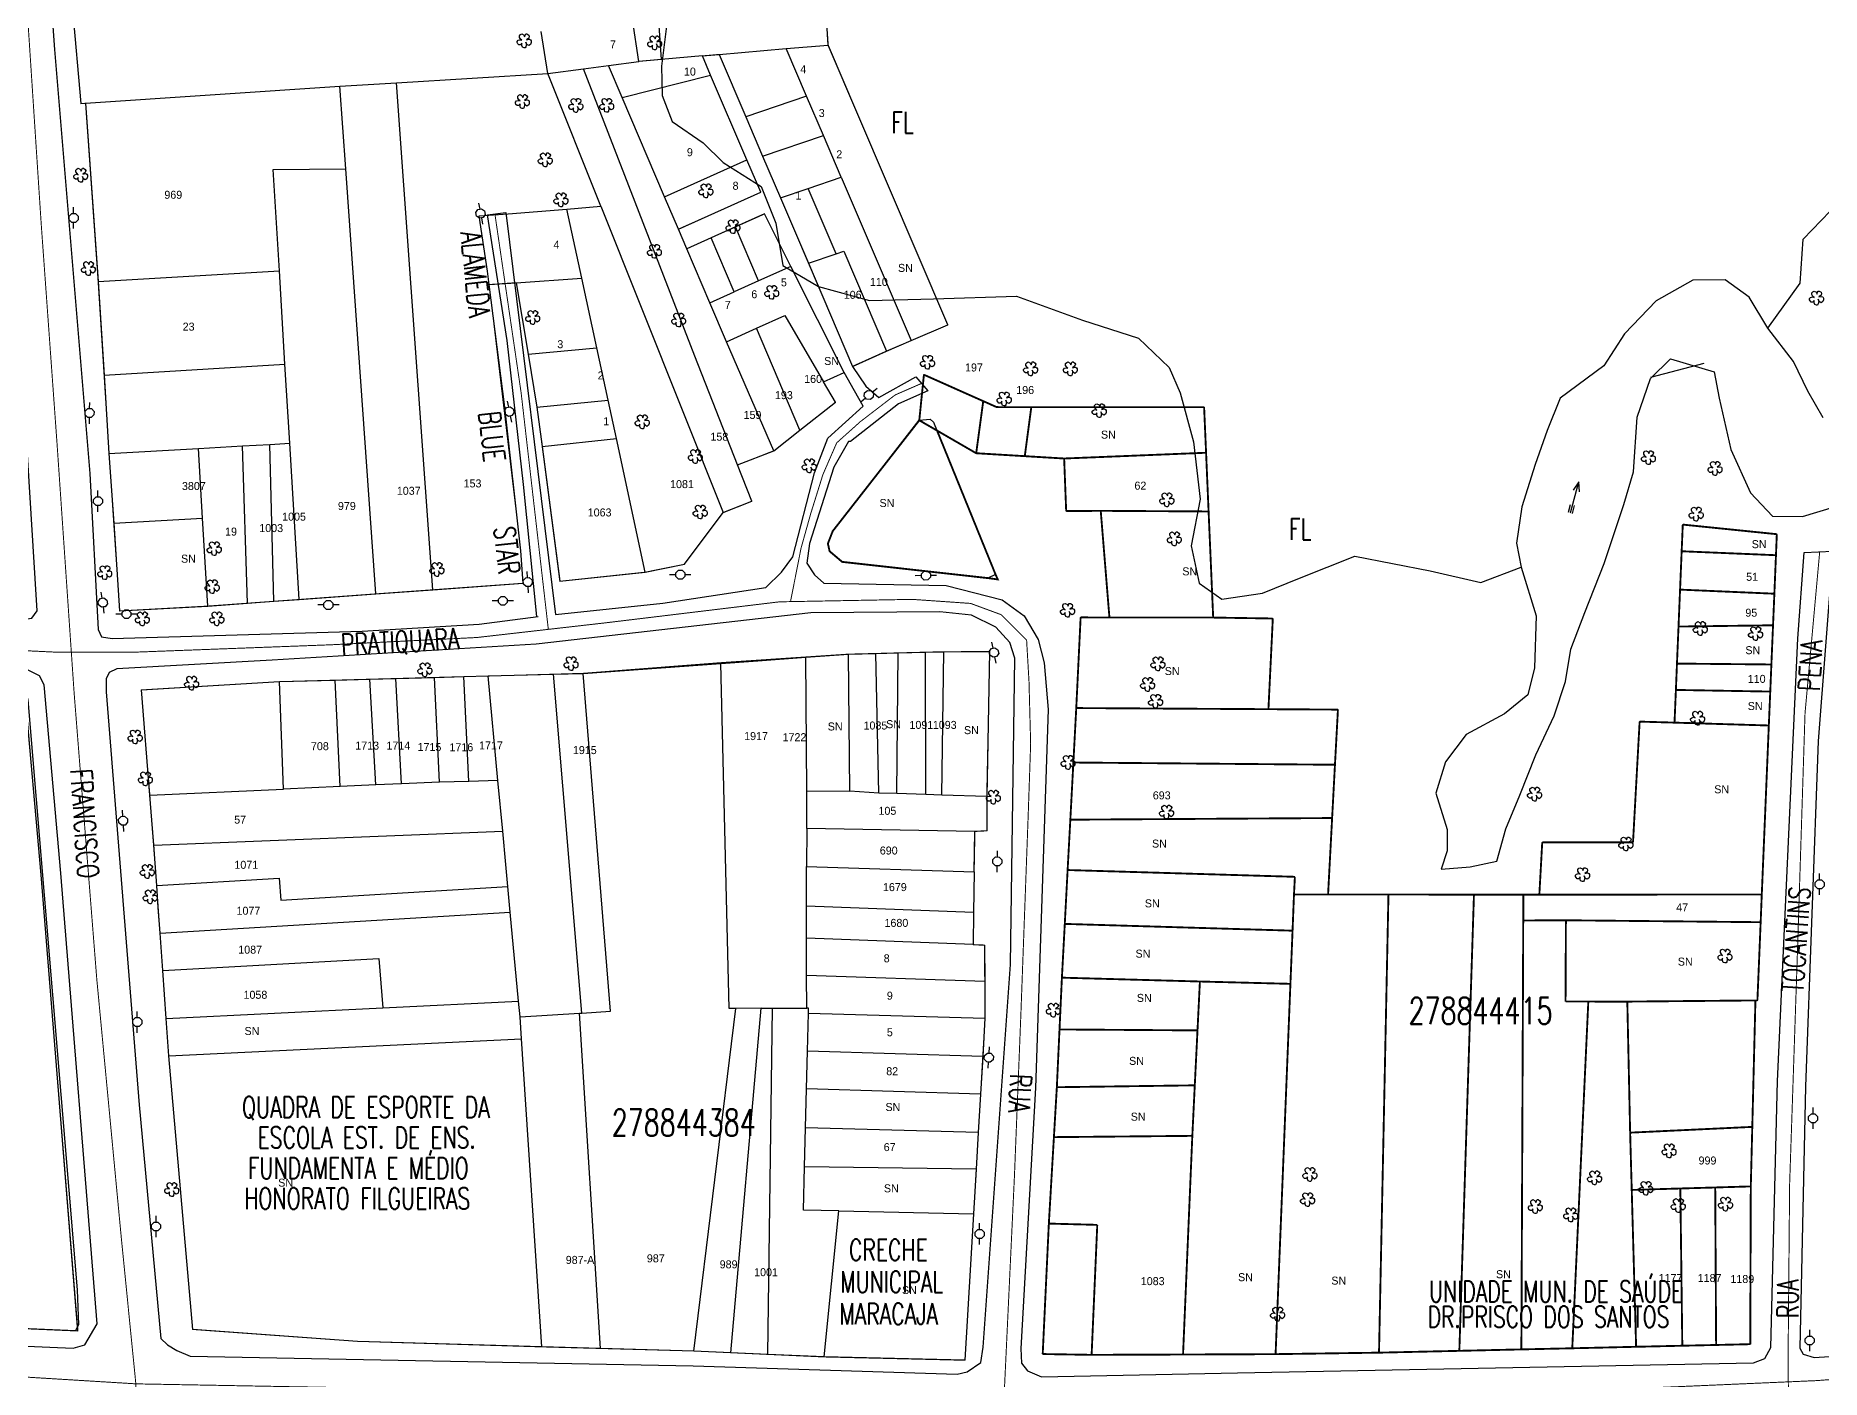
# Model space of a CAD drawing. Header units: millimetres. Extents: x 203684 to 206468, y 4869193 to 4871613.
# Drawn here: x 203864 to 204198.8, y 4871217.7 to 4871469.6 of the extents above; entities that cross this region are included whole.
import ezdxf
from ezdxf.enums import TextEntityAlignment as Align

# ---------------------------------------------------------------- set-up
doc = ezdxf.new("R2010")
doc.units = ezdxf.units.MM
for name, color, linetype in [('CD_MALHA_LOTES', 7, 'Continuous'), ('CD_TXT_QUADRA', 7, 'Continuous'), ('HD-CURSO-PERENE', 170, 'Continuous'), ('LT-POSTES', 7, 'Continuous'), ('RU-CEMITERIOS', 7, 'Continuous'), ('RU-PRACAS-JD', 90, 'Continuous'), ('RU-QUADRA', 210, 'Continuous'), ('RU-TXT-ARQ-CF', 7, 'Continuous'), ('RU-TXT-ESC-PUB', 7, 'Continuous'), ('SV-EIXO-RUA-N-PAV', 6, 'Continuous'), ('SV-EIXO-RUA-PAV', 20, 'Continuous'), ('SV-RUA-NAO-PAV', 7, 'Continuous'), ('SV-RUA-PAVIM', 7, 'Continuous'), ('SV-TXT-RUA-N-PAV', 7, 'Continuous'), ('SV-TXT-RUA-PAV', 7, 'Continuous'), ('Th_NmrPort', 1, 'Continuous'), ('VG-ARVORE-ISOLADA', 90, 'Continuous'), ('VG-ORLA-VEGETACAO', 90, 'Continuous'), ('VG-TXT-VEGETACAO', 90, 'Continuous')]:
    doc.layers.add(name, color=color, linetype=linetype)
doc.styles.add('ARIAL', font='simplex.shx')

# ---------------------------------------------------------------- blocks, each defined once
blk = doc.blocks.new('COD035', base_point=(204151.739768, 4871380.185491))
at = {"layer": 'HD-CURSO-PERENE'}
for p, q in [((204151.739768, 4871380.591222), (204153.239768, 4871380.591222)), ((204151.739768, 4871380.191222), (204157.739768, 4871380.191222)), ((204151.739768, 4871379.791222), (204153.239768, 4871379.791222))]:
    blk.add_line(p, q, dxfattribs=at)
blk.add_lwpolyline([(204155.939768, 4871379.591222), (204157.739768, 4871380.191222), (204155.939768, 4871380.791222)], dxfattribs=at)
blk = doc.blocks.new('COD092', base_point=(204504.092239, 4871060.025635))
at = {"layer": 'LT-POSTES'}
blk.add_line((204504.922233, 4871060.022296), (204506.0889, 4871060.022296), dxfattribs=at)
blk.add_lwpolyline([(204502.0889, 4871060.022296), (204503.255567, 4871060.022296), (204503.255567, 4871060.35563), (204503.755567, 4871060.85563), (204504.422233, 4871060.85563), (204504.922233, 4871060.35563), (204504.922233, 4871059.688963), (204504.422233, 4871059.188963), (204503.755567, 4871059.188963), (204503.255567, 4871059.688963), (204503.255567, 4871060.022296)], dxfattribs=at)
blk = doc.blocks.new('COD208', base_point=(204517.498181, 4871042.194979))
at = {"layer": 'VG-ARVORE-ISOLADA'}
blk.add_lwpolyline([(204517.064848, 4871042.628313), (204516.739848, 4871042.844979), (204516.739848, 4871043.169979), (204516.956515, 4871043.386646), (204517.173181, 4871043.494979), (204517.389848, 4871043.494979), (204517.606515, 4871043.278312), (204517.714848, 4871042.953312), (204517.606515, 4871042.628313), (204517.823181, 4871042.844979), (204518.148181, 4871043.061646), (204518.473181, 4871043.061646), (204518.689848, 4871042.844979), (204518.798181, 4871042.628313), (204518.581515, 4871042.194979), (204518.256515, 4871042.086646), (204518.581515, 4871041.978313), (204518.798181, 4871041.869979), (204518.798181, 4871041.653313), (204518.581515, 4871041.328313), (204518.364848, 4871041.219979), (204518.039848, 4871041.328313), (204517.714848, 4871041.761646), (204517.823181, 4871041.219979), (204517.714848, 4871041.003313), (204517.498181, 4871040.894979), (204517.173181, 4871040.894979), (204516.848182, 4871041.003313), (204516.631515, 4871041.328313), (204516.848182, 4871041.653313), (204517.281515, 4871041.869979), (204516.848182, 4871041.761646), (204516.414848, 4871041.869979), (204516.198182, 4871041.978313), (204516.198182, 4871042.194979), (204516.306515, 4871042.519979), (204516.631515, 4871042.628313)], close=True, dxfattribs=at)

msp = doc.modelspace()

# ---------------------------------------------------------------- linework, layer by layer
at = {"layer": 'CD_MALHA_LOTES'}
for points in [[(203869.36, 4871492.24), (203872.47, 4871456.91)], [(203977.07, 4871464.83), (203975.86, 4871472.68)], [(204012.59, 4871467.9), (204012.1, 4871475.06)], [(203960.02, 4871462.53), (203958.79, 4871470.43)], [(203980.78, 4871472.35), (203981.27, 4871465.2)], [(203988.99, 4871465.86), (203992.14, 4871466.14)], [(203992.14, 4871466.14), (204004.72, 4871467.22)], [(203992.14, 4871466.14), (203997.13, 4871454.45)], [(204004.72, 4871467.22), (204012.59, 4871467.9)], [(204008.52, 4871458.32), (204004.72, 4871467.22)], [(204034.99, 4871415.42), (204012.59, 4871467.9)], [(203960.02, 4871462.53), (203966.71, 4871463.43)], [(203966.71, 4871463.43), (203971.38, 4871464.07)], [(203995.58, 4871389.16), (203987.58, 4871409.53), (203966.71, 4871463.43)], [(203971.38, 4871464.07), (203977.07, 4871464.83)], [(203973.95, 4871458.05), (203971.38, 4871464.07)], [(203981.27, 4871465.2), (203977.07, 4871464.83)], [(203988.99, 4871465.86), (203981.27, 4871465.2)], [(203990.53, 4871462.25), (203988.99, 4871465.86)], [(203873.33, 4871456.98), (203921.03, 4871460.16)], [(203921.03, 4871460.16), (203931.63, 4871460.81)], [(203922.13, 4871444.67), (203921.03, 4871460.16)], [(203931.63, 4871460.81), (203960.02, 4871462.53)], [(203938.47, 4871365.76), (203931.63, 4871460.81)], [(203969.94, 4871437.7), (203960.02, 4871462.53)], [(203973.95, 4871458.05), (203990.53, 4871462.25)], [(203997.32, 4871446.35), (203990.53, 4871462.25)], [(203872.47, 4871456.91), (203873.33, 4871456.98)], [(203873.33, 4871456.98), (203875.69, 4871423.59)], [(203981.89, 4871439.45), (203973.95, 4871458.05)], [(204008.52, 4871458.32), (203997.13, 4871454.45)], [(204011.67, 4871450.95), (204008.52, 4871458.32)], [(203997.13, 4871454.45), (204000.28, 4871447.07)], [(204000.28, 4871447.07), (204011.67, 4871450.95)], [(204015.02, 4871443.11), (204011.67, 4871450.95)], [(203981.89, 4871439.45), (203997.32, 4871446.35)], [(203999.92, 4871440.28), (203997.32, 4871446.35)], [(204000.28, 4871447.07), (204003.63, 4871439.23)], [(203908.54, 4871444.59), (203922.13, 4871444.67)], [(203909.68, 4871425.53), (203908.54, 4871444.59)], [(203927.77, 4871364.99), (203922.13, 4871444.67)], [(204008.85, 4871441.01), (204015.02, 4871443.11)], [(204015.02, 4871443.11), (204028.1, 4871412.48)], [(203984.49, 4871433.38), (203981.89, 4871439.45)], [(203984.49, 4871433.38), (203999.92, 4871440.28)], [(204003.63, 4871439.23), (204008.85, 4871441.01)], [(204003.63, 4871439.23), (204008.86, 4871426.97)], [(204014.09, 4871428.74), (204008.85, 4871441.01)], [(203947.14, 4871435.86), (203952.56, 4871436.22), (203963.58, 4871437.13)], [(203949.01, 4871422.99), (203948.69, 4871425.5), (203947.14, 4871435.86)], [(203963.58, 4871437.13), (203969.94, 4871437.7)], [(203966.38, 4871424.19), (203963.58, 4871437.13)], [(203969.94, 4871437.7), (203992.91, 4871380.27)], [(204000.64, 4871436.22), (203995.19, 4871433.78)], [(204005.58, 4871426.38), (204000.64, 4871436.22)], [(203986.06, 4871429.7), (203984.49, 4871433.38)], [(203995.19, 4871433.78), (203990.62, 4871431.74)], [(203999.51, 4871423.67), (203995.19, 4871433.78)], [(203990.62, 4871431.74), (203986.06, 4871429.7)], [(203990.38, 4871419.58), (203986.06, 4871429.7)], [(203994.95, 4871421.62), (203990.62, 4871431.74)], [(204014.09, 4871428.74), (204015.51, 4871429.22)], [(204015.51, 4871429.22), (204023.5, 4871410.52)], [(204005.58, 4871426.38), (203999.51, 4871423.67)], [(204015.56, 4871406.49), (204005.58, 4871426.38)], [(204008.86, 4871426.97), (204014.09, 4871428.74)], [(204008.86, 4871426.97), (204017.11, 4871407.65)], [(203875.69, 4871423.59), (203909.68, 4871425.53)], [(203875.69, 4871423.59), (203876.81, 4871405.97)], [(203910.73, 4871408.05), (203909.68, 4871425.53)], [(203949.01, 4871422.99), (203954.09, 4871423.34)], [(203955.39, 4871366.98), (203954.95, 4871373.03), (203951.93, 4871400.02), (203949.01, 4871422.99)], [(203954.09, 4871423.34), (203966.38, 4871424.19)], [(203954.09, 4871423.34), (203956.33, 4871409.91)], [(203969.19, 4871411.15), (203966.38, 4871424.19)], [(203999.51, 4871423.67), (203994.95, 4871421.62)], [(203990.38, 4871419.58), (203994.95, 4871421.62)], [(203993.52, 4871412.22), (203990.38, 4871419.58)], [(203999.16, 4871414.78), (204004.44, 4871417.18)], [(204004.44, 4871417.18), (204011.7, 4871404.74)], [(203993.52, 4871412.22), (203999.16, 4871414.78)], [(204007.28, 4871395.67), (203999.16, 4871414.78)], [(204023.5, 4871410.52), (204028.1, 4871412.48)], [(204028.1, 4871412.48), (204034.99, 4871415.42)], [(203956.33, 4871409.91), (203969.19, 4871411.15)], [(203956.33, 4871409.91), (203957.98, 4871400.02)], [(203971.32, 4871401.3), (203969.19, 4871411.15)], [(204002.4, 4871391.84), (203993.52, 4871412.22)], [(204017.11, 4871407.65), (204023.5, 4871410.52)], [(203876.81, 4871405.97), (203910.73, 4871408.05)], [(203876.81, 4871405.97), (203877.74, 4871391.33)], [(203911.63, 4871393.23), (203910.73, 4871408.05)], [(204011.7, 4871404.74), (204015.56, 4871406.49)], [(204013.93, 4871400.91), (204011.7, 4871404.74)], [(203957.98, 4871400.02), (203971.32, 4871401.3)], [(203957.98, 4871400.02), (203958.94, 4871392.64)], [(203972.87, 4871394.12), (203971.32, 4871401.3)], [(204007.28, 4871395.67), (204013.93, 4871400.91)], [(204002.4, 4871391.84), (204007.28, 4871395.67)], [(203894.51, 4871392.27), (203902.8, 4871392.73)], [(203902.8, 4871392.73), (203907.88, 4871393.02)], [(203903.69, 4871363.24), (203902.8, 4871392.73)], [(203907.88, 4871393.02), (203911.63, 4871393.23)], [(203908.65, 4871363.6), (203907.88, 4871393.02)], [(203913.39, 4871363.94), (203911.63, 4871393.23)], [(203958.94, 4871392.64), (203972.87, 4871394.12)], [(203958.94, 4871392.64), (203962.25, 4871367.35)], [(203978.29, 4871369.06), (203972.87, 4871394.12)], [(203877.74, 4871391.33), (203894.51, 4871392.27)], [(203877.74, 4871391.33), (203878.62, 4871378.25)], [(203895.28, 4871379.18), (203894.51, 4871392.27)], [(203995.58, 4871389.16), (204002.4, 4871391.84)], [(203998.25, 4871382.37), (203995.58, 4871389.16)], [(203992.91, 4871380.27), (203998.25, 4871382.37)], [(203878.62, 4871378.25), (203895.28, 4871379.18)], [(203896.24, 4871362.7), (203895.28, 4871379.18)], [(203985.63, 4871370.54), (203992.91, 4871380.27)], [(203878.62, 4871378.25), (203879.73, 4871361.79)], [(203962.25, 4871367.35), (203978.29, 4871369.06)], [(203978.29, 4871369.06), (203985.63, 4871370.54)], [(203927.77, 4871364.99), (203938.47, 4871365.76)], [(203938.47, 4871365.76), (203955.39, 4871366.98)], [(203879.73, 4871361.79), (203896.24, 4871362.7)], [(203896.24, 4871362.7), (203903.69, 4871363.24)], [(203903.69, 4871363.24), (203908.65, 4871363.6)], [(203908.65, 4871363.6), (203913.39, 4871363.94)], [(203913.39, 4871363.94), (203927.77, 4871364.99)], [(203992.45, 4871351.96), (203999.38, 4871352.46)], [(203999.38, 4871352.46), (204008.36, 4871353.11)], [(204008.36, 4871353.11), (204016.36, 4871353.69)], [(204008.55, 4871328.05), (204008.36, 4871353.11)], [(204016.36, 4871353.69), (204021.51, 4871353.82)], [(204016.64, 4871327.97), (204016.36, 4871353.69)], [(204021.51, 4871353.82), (204025.7, 4871353.93)], [(204022.05, 4871327.64), (204021.51, 4871353.82)], [(204025.46, 4871327.53), (204025.7, 4871353.93)], [(204025.7, 4871353.93), (204030.8, 4871354.06)], [(204030.8, 4871354.06), (204034.23, 4871354.15)], [(204030.91, 4871327.36), (204030.8, 4871354.06)], [(204033.89, 4871327.27), (204034.23, 4871354.15)], [(204034.23, 4871354.15), (204042.84, 4871354.17)], [(204042.84, 4871354.17), (204042.29, 4871327.01)], [(203909.69, 4871348.53), (203920.12, 4871348.81)], [(203920.12, 4871348.81), (203926.67, 4871348.99)], [(203921.05, 4871328.86), (203920.12, 4871348.81)], [(203926.67, 4871348.99), (203931.5, 4871349.12)], [(203927.76, 4871329.16), (203926.67, 4871348.99)], [(203931.5, 4871349.12), (203938.75, 4871349.32)], [(203932.6, 4871329.37), (203931.5, 4871349.12)], [(203938.75, 4871349.32), (203944.25, 4871349.47)], [(203939.73, 4871329.69), (203938.75, 4871349.32)], [(203944.25, 4871349.47), (203948.84, 4871349.6)], [(203945.22, 4871329.83), (203944.25, 4871349.47)], [(203948.84, 4871349.6), (203961.07, 4871349.94)], [(203950.66, 4871330.01), (203948.84, 4871349.6)], [(203961.07, 4871349.94), (203966.61, 4871350.09)], [(203966.41, 4871286.4), (203961.07, 4871349.94)], [(203966.61, 4871350.09), (203992.45, 4871351.96)], [(203971.75, 4871286.73), (203966.61, 4871350.09)], [(203994.02, 4871287.26), (203992.45, 4871351.96)], [(203871.92, 4871226.83), (203865.01, 4871312.34), (203861.98, 4871346.78)], [(203883.84, 4871346.98), (203909.69, 4871348.53)], [(203885.41, 4871327.26), (203883.84, 4871346.98)], [(203910.44, 4871328.38), (203909.69, 4871348.53)], [(203921.05, 4871328.86), (203910.44, 4871328.38)], [(203927.76, 4871329.16), (203921.05, 4871328.86)], [(203932.6, 4871329.37), (203927.76, 4871329.16)], [(203939.73, 4871329.69), (203932.6, 4871329.37)], [(203945.22, 4871329.83), (203939.73, 4871329.69)], [(203950.66, 4871330.01), (203945.22, 4871329.83)], [(203951.55, 4871320.5), (203950.66, 4871330.01)], [(203885.41, 4871327.26), (203910.44, 4871328.38)], [(203886.16, 4871317.86), (203885.41, 4871327.26)], [(204008.54, 4871320.99), (204008.55, 4871328.05)], [(204008.55, 4871328.05), (204016.64, 4871327.97)], [(204022.05, 4871327.64), (204016.64, 4871327.97)], [(204025.46, 4871327.53), (204022.05, 4871327.64)], [(204030.91, 4871327.36), (204025.46, 4871327.53)], [(204033.89, 4871327.27), (204030.91, 4871327.36)], [(204042.29, 4871327.01), (204033.89, 4871327.27)], [(204042.29, 4871327.01), (204042.3, 4871320.55)], [(203886.16, 4871317.86), (203951.55, 4871320.5)], [(203952.13, 4871314.26), (203951.55, 4871320.5)], [(204008.54, 4871320.99), (204008.53, 4871313.85)], [(204040.09, 4871320.44), (204008.54, 4871320.99)], [(204039.95, 4871312.88), (204040.09, 4871320.44)], [(204042.3, 4871320.55), (204040.09, 4871320.44)], [(203886.69, 4871310.34), (203886.16, 4871317.86)], [(203952.52, 4871310.1), (203952.13, 4871314.26)], [(204008.53, 4871306.42), (204008.53, 4871313.85)], [(204008.53, 4871313.85), (204039.95, 4871312.88)], [(204039.95, 4871312.88), (204039.83, 4871305.23)], [(203886.69, 4871310.34), (203909.65, 4871311.71)], [(203887.32, 4871301.36), (203886.98, 4871306.18), (203886.69, 4871310.34)], [(203909.65, 4871311.71), (203909.94, 4871307.55)], [(203909.94, 4871307.55), (203952.52, 4871310.1)], [(203952.97, 4871305.28), (203952.52, 4871310.1)], [(203887.32, 4871301.36), (203952.97, 4871305.28)], [(203954.52, 4871288.62), (203952.97, 4871305.28)], [(204008.52, 4871300.43), (204008.53, 4871306.42)], [(204039.83, 4871305.23), (204008.53, 4871306.42)], [(204039.83, 4871305.23), (204039.73, 4871299.23)], [(203887.81, 4871294.37), (203887.32, 4871301.36)], [(204008.51, 4871293.5), (204008.52, 4871300.43)], [(204039.73, 4871299.23), (204008.52, 4871300.43)], [(204039.73, 4871299.23), (204041.87, 4871299.15)], [(204041.87, 4871299.15), (204041.91, 4871292.37)], [(203887.81, 4871294.37), (203928.3, 4871296.65)], [(203928.3, 4871296.65), (203929.07, 4871287.36)], [(203888.44, 4871285.35), (203887.81, 4871294.37)], [(204008.51, 4871293.5), (204041.91, 4871292.37)], [(204008.58, 4871287.29), (204008.51, 4871293.5)], [(204041.91, 4871292.37), (204041.96, 4871285.41)], [(203929.07, 4871287.36), (203954.52, 4871288.62)], [(203954.8, 4871285.67), (203954.52, 4871288.62)], [(203888.44, 4871285.35), (203929.07, 4871287.36)], [(203888.93, 4871278.37), (203888.44, 4871285.35)], [(203954.8, 4871285.67), (203965.96, 4871286.37)], [(203955.07, 4871281.53), (203954.8, 4871285.67)], [(203965.96, 4871286.37), (203966.41, 4871286.4)], [(203969.91, 4871223.5), (203965.96, 4871286.37)], [(203966.41, 4871286.4), (203971.75, 4871286.73)], [(203987.37, 4871223.03), (203995.26, 4871287.26)], [(203995.26, 4871287.26), (203994.02, 4871287.26)], [(203994.3, 4871222.71), (203999.99, 4871287.28)], [(203999.99, 4871287.28), (203995.26, 4871287.26)], [(203999.99, 4871287.28), (204002.14, 4871287.28)], [(204001.26, 4871222.39), (204002.14, 4871287.28)], [(204002.14, 4871287.28), (204008.58, 4871287.29)], [(204008.9, 4871287.29), (204008.58, 4871287.29)], [(204008.69, 4871279.22), (204008.87, 4871286.36)], [(204008.87, 4871286.36), (204008.9, 4871287.29)], [(204008.87, 4871286.36), (204041.96, 4871285.41)], [(204041.96, 4871285.41), (204041.54, 4871278.26)], [(203888.93, 4871278.37), (203955.07, 4871281.53)], [(203958.87, 4871223.8), (203955.07, 4871281.53)], [(204008.52, 4871272.21), (204008.69, 4871279.22)], [(204041.54, 4871278.26), (204008.69, 4871279.22)], [(203958.87, 4871223.8), (203924.3, 4871224.84), (203893.45, 4871227.07), (203888.93, 4871278.37)], [(204041.54, 4871278.26), (204041.13, 4871271.2)], [(204008.33, 4871264.87), (204008.52, 4871272.21)], [(204041.13, 4871271.2), (204008.52, 4871272.21)], [(204041.13, 4871271.2), (204040.71, 4871264)], [(204008.15, 4871257.55), (204008.33, 4871264.87)], [(204040.71, 4871264), (204008.33, 4871264.87)], [(204040.71, 4871264), (204040.31, 4871257.14)], [(204007.94, 4871249.44), (204008.15, 4871257.55)], [(204040.31, 4871257.14), (204008.15, 4871257.55)], [(204040.31, 4871257.14), (204039.82, 4871248.76)], [(204014.57, 4871249.3), (204007.94, 4871249.44)], [(204011.82, 4871221.91), (204014.57, 4871249.3)], [(204014.57, 4871249.3), (204039.82, 4871248.76)], [(204039.82, 4871248.76), (204038.22, 4871221.29)], [(203720.22, 4871233.32), (203794.94, 4871230.14), (203803.37, 4871229.77), (203871.92, 4871226.83)], [(203969.91, 4871223.5), (203958.87, 4871223.8)], [(203987.37, 4871223.03), (203969.91, 4871223.5)], [(203994.3, 4871222.71), (203987.37, 4871223.03)], [(204001.26, 4871222.39), (203994.3, 4871222.71)], [(204011.82, 4871221.91), (204001.26, 4871222.39)], [(204038.22, 4871221.29), (204011.82, 4871221.91)]]:
    msp.add_lwpolyline(points, dxfattribs=at)
at = {"layer": 'CD_MALHA_LOTES', "const_width": 0.35}
for points in [[(204029.65, 4871397.53), (204030.52, 4871406.08)], [(204030.52, 4871406.08), (204041.64, 4871401.13)], [(204040.32, 4871391.36), (204041.64, 4871401.13)], [(204041.64, 4871401.13), (204044.15, 4871400.01), (204050.65, 4871400)], [(204049.43, 4871390.81), (204050.65, 4871400)], [(204050.65, 4871400), (204083.05, 4871400)], [(204083.05, 4871400), (204083.42, 4871391.45)], [(204029.65, 4871397.53), (204013.42, 4871376.75), (204012.52, 4871374.43), (204012.83, 4871372.99), (204015.19, 4871370.99), (204042.51, 4871367.95), (204044.36, 4871367.7), (204043.95, 4871368.63), (204032.98, 4871395.61)], [(204032.98, 4871395.61), (204029.65, 4871397.53)], [(204040.32, 4871391.36), (204032.98, 4871395.61)], [(204049.43, 4871390.81), (204040.32, 4871391.36)], [(204056.81, 4871390.37), (204049.43, 4871390.81)], [(204056.81, 4871390.37), (204083.42, 4871391.45)], [(204057.19, 4871380.51), (204056.81, 4871390.37)], [(204083.42, 4871391.45), (204083.89, 4871380.44)], [(204063.67, 4871380.56), (204057.19, 4871380.51)], [(204063.67, 4871380.56), (204083.89, 4871380.44)], [(204065.3, 4871360.55), (204063.67, 4871380.56)], [(204083.89, 4871380.44), (204084.75, 4871360.55)], [(204172.58, 4871372.98), (204172.79, 4871377.98)], [(204172.79, 4871377.98), (204190.42, 4871376.18)], [(204190.42, 4871376.18), (204190.26, 4871372.24)], [(204172.28, 4871365.79), (204172.58, 4871372.98)], [(204190.26, 4871372.24), (204172.58, 4871372.98)], [(204190.26, 4871372.24), (204189.96, 4871365.02)], [(204171.99, 4871358.86), (204172.28, 4871365.79)], [(204189.96, 4871365.02), (204172.28, 4871365.79)], [(204189.96, 4871365.02), (204189.71, 4871359.1)], [(204059.08, 4871343.58), (204059.9, 4871360.58)], [(204059.9, 4871360.58), (204065.3, 4871360.55)], [(204084.75, 4871360.55), (204065.3, 4871360.55)], [(204084.75, 4871360.55), (204095.93, 4871360.37)], [(204095.93, 4871360.37), (204095.11, 4871343.37)], [(204171.7, 4871351.92), (204171.99, 4871358.86)], [(204189.71, 4871359.1), (204171.99, 4871358.86)], [(204189.71, 4871359.1), (204189.4, 4871351.75)], [(204171.5, 4871346.98), (204171.7, 4871351.92)], [(204189.4, 4871351.75), (204171.7, 4871351.92)], [(204189.4, 4871351.75), (204189.19, 4871346.67)], [(204171.24, 4871340.85), (204171.5, 4871346.98)], [(204189.19, 4871346.67), (204171.5, 4871346.98)], [(204189.19, 4871346.67), (204188.92, 4871340.31)], [(204058.54, 4871333.37), (204059.08, 4871343.58)], [(204095.11, 4871343.37), (204059.08, 4871343.58)], [(204095.11, 4871343.37), (204108.14, 4871343.29)], [(204108.14, 4871343.29), (204107.58, 4871332.95)], [(204163.46, 4871318.42), (204164.7, 4871341.04)], [(204164.7, 4871341.04), (204171.24, 4871340.85)], [(204188.92, 4871340.31), (204171.24, 4871340.85)], [(204188.92, 4871340.31), (204187.6, 4871308.62)], [(204057.97, 4871322.65), (204058.54, 4871333.37)], [(204107.58, 4871332.95), (204058.54, 4871333.37)], [(204107.58, 4871332.95), (204107.05, 4871322.96)], [(204057.46, 4871313.21), (204057.97, 4871322.65)], [(204107.05, 4871322.96), (204057.97, 4871322.65)], [(204107.05, 4871322.96), (204106.29, 4871308.63)], [(204145.9, 4871308.6), (204146.44, 4871318.4)], [(204146.44, 4871318.4), (204163.46, 4871318.42)], [(204056.93, 4871303.11), (204057.46, 4871313.21)], [(204100.07, 4871311.94), (204057.46, 4871313.21)], [(204099.9, 4871308.63), (204100.07, 4871311.94)], [(204099.63, 4871301.84), (204099.9, 4871308.63)], [(204099.9, 4871308.63), (204106.29, 4871308.63)], [(204106.29, 4871308.63), (204117.61, 4871308.62)], [(204115.84, 4871222.72), (204117.61, 4871308.62)], [(204117.61, 4871308.62), (204133.64, 4871308.6)], [(204130.9, 4871223.06), (204133.64, 4871308.6)], [(204133.64, 4871308.6), (204142.9, 4871308.6)], [(204142.88, 4871303.75), (204142.9, 4871308.6)], [(204142.9, 4871308.6), (204145.9, 4871308.6)], [(204187.6, 4871308.62), (204145.9, 4871308.6)], [(204187.6, 4871308.62), (204187.39, 4871303.43)], [(204056.39, 4871293.03), (204056.93, 4871303.11)], [(204099.63, 4871301.84), (204056.93, 4871303.11)], [(204099.23, 4871291.87), (204099.63, 4871301.84)], [(204142.53, 4871223.33), (204142.88, 4871303.75)], [(204150.88, 4871303.79), (204142.88, 4871303.75)], [(204150.81, 4871288.55), (204150.88, 4871303.79)], [(204150.88, 4871303.79), (204187.39, 4871303.43)], [(204187.39, 4871303.43), (204186.78, 4871288.76)], [(204055.94, 4871283.32), (204056.39, 4871293.03)], [(204082.26, 4871292.31), (204056.39, 4871293.03)], [(204081.81, 4871283.14), (204082.26, 4871292.31)], [(204082.26, 4871292.31), (204099.23, 4871291.87)], [(204096.45, 4871222.44), (204099.23, 4871291.87)], [(204155.08, 4871288.55), (204150.81, 4871288.55)], [(204152.07, 4871223.54), (204155.08, 4871288.55)], [(204155.08, 4871288.55), (204162.39, 4871288.54)], [(204162.39, 4871288.54), (204186.41, 4871288.76)], [(204162.92, 4871263.97), (204162.39, 4871288.54)], [(204186.41, 4871288.76), (204185.82, 4871265.05)], [(204186.78, 4871288.76), (204186.41, 4871288.76)], [(204055.44, 4871272.49), (204055.94, 4871283.32)], [(204081.81, 4871283.14), (204055.94, 4871283.32)], [(204081.3, 4871272.84), (204081.81, 4871283.14)], [(204054.89, 4871263.13), (204055.44, 4871272.49)], [(204081.3, 4871272.84), (204055.44, 4871272.49)], [(204080.84, 4871263.37), (204081.3, 4871272.84)], [(204162.92, 4871263.97), (204185.82, 4871265.05)], [(204185.82, 4871265.05), (204185.54, 4871253.89)], [(204053.94, 4871246.92), (204054.89, 4871263.13)], [(204080.84, 4871263.37), (204054.89, 4871263.13)], [(204079.1, 4871222.37), (204080.84, 4871263.37)], [(204163.22, 4871253.23), (204162.92, 4871263.97)], [(204163.22, 4871253.23), (204172.33, 4871253.5)], [(204164.04, 4871223.82), (204163.22, 4871253.23)], [(204172.33, 4871253.5), (204178.87, 4871253.69)], [(204172.7, 4871224.02), (204172.33, 4871253.5)], [(204178.87, 4871253.69), (204185.54, 4871253.89)], [(204179.04, 4871224.16), (204178.87, 4871253.69)], [(204185.54, 4871253.89), (204185.44, 4871224.31)], [(204052.79, 4871222.46), (204053.94, 4871246.92)], [(204063.02, 4871246.68), (204053.94, 4871246.92)], [(204061.96, 4871222.31), (204063.02, 4871246.68)], [(204061.96, 4871222.31), (204052.79, 4871222.46)], [(204079.1, 4871222.37), (204061.96, 4871222.31)], [(204096.45, 4871222.44), (204079.1, 4871222.37)], [(204115.84, 4871222.72), (204096.45, 4871222.44)], [(204130.9, 4871223.06), (204115.84, 4871222.72)], [(204142.53, 4871223.33), (204130.9, 4871223.06)], [(204152.07, 4871223.54), (204142.53, 4871223.33)], [(204164.04, 4871223.82), (204152.07, 4871223.54)], [(204172.7, 4871224.02), (204164.04, 4871223.82)], [(204179.04, 4871224.16), (204172.7, 4871224.02)], [(204185.44, 4871224.31), (204179.04, 4871224.16)]]:
    msp.add_lwpolyline(points, dxfattribs=at)
at = {"layer": 'HD-CURSO-PERENE'}
msp.add_polyline3d([(204199.13, 4871397.99, 2.21), (204196.22, 4871403.01, 2.21), (204193.52, 4871408.55, 2.21), (204188.75, 4871414.83, 2.21), (204185.24, 4871420.6, 2.21), (204180.72, 4871423.88, 2.21), (204174.67, 4871423.81, 2.21), (204167.81, 4871419.94, 2.21), (204161.88, 4871413.77, 2.21), (204158.01, 4871407.72, 2.21), (204149.81, 4871401.68, 2.21), (204147.35, 4871395.6, 2.21), (204145.1, 4871389.27, 2.21), (204142.64, 4871381.29, 2.21), (204141.61, 4871374.48, 2.21), (204142.48, 4871369.97, 2.21), (204145.28, 4871360.88, 2.21), (204144.99, 4871351.11, 2.21), (204143.73, 4871346.05, 2.21), (204139.38, 4871342.5, 2.21), (204132.16, 4871338.62, 2.21), (204128.32, 4871333.48, 2.21), (204126.48, 4871327.64, 2.21), (204128.63, 4871320.82, 2.21), (204128.63, 4871316.81, 2.21), (204127.48, 4871313.37, 2.21), (204132.96, 4871313.84, 2.21), (204137.94, 4871314.9, 2.21), (204139.62, 4871320.95, 2.21), (204142.27, 4871327.26, 2.21), (204145.27, 4871334.82, 2.21), (204148.67, 4871342.13, 2.21), (204150.82, 4871348.54, 2.21), (204151.82, 4871354.64, 2.21), (204154.43, 4871361.48, 2.21), (204158.04, 4871370.66, 2.21), (204161.74, 4871381.77, 2.21), (204163.52, 4871387.9, 2.21), (204164.25, 4871398.14, 2.21), (204166.73, 4871405.39, 2.21), (204170.51, 4871409.08, 2.21), (204178.68, 4871406.62, 2.21), (204179.58, 4871401.67, 2.21), (204181.8, 4871392.06, 2.21), (204185.47, 4871383.91, 2.21), (204189.61, 4871379.54, 2.21), (204195.24, 4871379.47, 2.21), (204201.21, 4871381.34, 2.21)], dxfattribs=at)
at = {"layer": 'RU-CEMITERIOS'}
msp.add_polyline3d([(203871.78, 4871234.47, 7.84), (203872.03, 4871228.01, 7.84), (203871.43, 4871226.81, 7.84), (203870.7, 4871226.81, 7.7), (203803.37, 4871229.77, 7.7), (203794.94, 4871230.14, 7.7), (203720.59, 4871233.41, 7.62), (203719.07, 4871234.39, 7.78), (203718.75, 4871235.64, 7.78), (203709.43, 4871342.61, 8.08), (203709.77, 4871343.57, 8.26), (203711.33, 4871344.2, 8.45), (203797.45, 4871346.45, 8.98), (203797.54, 4871343.09, 8.8), (203802.36, 4871345.89, 8.64), (203860.77, 4871346.44, 8), (203862.21, 4871346.28, 8), (203862.55, 4871345.14, 8)], close=True, dxfattribs=at)
at = {"layer": 'RU-PRACAS-JD'}
msp.add_polyline3d([(204042.51, 4871367.95, 4.64), (204015.19, 4871370.99, 4.98), (204012.83, 4871372.99, 4.98), (204012.52, 4871374.43, 4.98), (204013.42, 4871376.75, 4.98), (204029.65, 4871397.53, 4.93), (204031.66, 4871397.74, 4.85), (204032.34, 4871397.2, 4.77), (204043.95, 4871368.63, 4.69)], close=True, dxfattribs=at)
at = {"layer": 'RU-QUADRA'}
for points in [[(203878.62, 4871378.25, 0.18, 0.18, 0), (203877.74, 4871391.33, 0.18, 0.18, 0), (203876.81, 4871405.97, 0.18, 0.18, 0), (203875.69, 4871423.59, 0.18, 0.18, 0), (203873.33, 4871456.98, 0.18, 0.18, 0), (203872.47, 4871456.91, 0.18, 0.18, 0), (203869.36, 4871492.24, 0.18, 0.18, 0)], [(203975.86, 4871472.68, 0.18, 0.18, 0), (203977.07, 4871464.83, 0.18, 0.18, 0), (203981.27, 4871465.2, 0.18, 0.18, 0), (203980.78, 4871472.35, 0.18, 0.18, 0)]]:
    msp.add_lwpolyline(points, format="xyseb", dxfattribs=at)
at = {"layer": 'RU-QUADRA', "const_width": 0.18}
msp.add_lwpolyline([(204012.1, 4871475.06), (204012.59, 4871467.9), (204034.99, 4871415.42), (204028.1, 4871412.48), (204023.5, 4871410.52), (204017.11, 4871407.65), (204008.86, 4871426.97), (204003.63, 4871439.23), (204000.28, 4871447.07), (203997.13, 4871454.45), (203992.14, 4871466.14), (203988.99, 4871465.86), (203990.53, 4871462.25), (203997.32, 4871446.35), (203999.92, 4871440.28), (203984.49, 4871433.38), (203986.06, 4871429.7), (203990.62, 4871431.74), (203995.19, 4871433.78), (204000.64, 4871436.22), (204005.58, 4871426.38), (204015.56, 4871406.49), (204011.7, 4871404.74), (204013.93, 4871400.91), (204002.4, 4871391.84), (203995.58, 4871389.16), (203998.25, 4871382.37), (203992.91, 4871380.27), (203985.63, 4871370.54), (203978.29, 4871369.06), (203962.25, 4871367.35), (203958.94, 4871392.64), (203957.98, 4871400.02), (203956.33, 4871409.91), (203954.09, 4871423.34), (203949.01, 4871422.99), (203954.95, 4871373.03), (203955.39, 4871366.98), (203938.47, 4871365.76), (203927.77, 4871364.99), (203913.39, 4871363.94), (203908.65, 4871363.6), (203903.69, 4871363.24), (203896.24, 4871362.7), (203879.73, 4871361.79), (203878.62, 4871378.25)], dxfattribs=at)
for points in [[(204185.44, 4871224.31), (204179.04, 4871224.16), (204172.7, 4871224.02), (204164.04, 4871223.82), (204152.07, 4871223.54), (204142.53, 4871223.33), (204130.9, 4871223.06), (204115.84, 4871222.72), (204096.45, 4871222.44), (204079.1, 4871222.37), (204061.96, 4871222.31), (204052.79, 4871222.46), (204053.94, 4871246.92), (204054.89, 4871263.13), (204055.44, 4871272.49), (204055.94, 4871283.32), (204056.39, 4871293.03), (204056.93, 4871303.11), (204057.46, 4871313.21), (204057.97, 4871322.65), (204058.54, 4871333.37), (204059.08, 4871343.58), (204059.9, 4871360.58), (204065.3, 4871360.55), (204063.67, 4871380.56), (204057.19, 4871380.51), (204056.81, 4871390.37), (204049.43, 4871390.81), (204040.32, 4871391.36), (204032.98, 4871395.61), (204043.95, 4871368.63), (204044.36, 4871367.7), (204042.51, 4871367.95), (204015.19, 4871370.99), (204012.83, 4871372.99), (204012.52, 4871374.43), (204013.42, 4871376.75), (204029.65, 4871397.53), (204030.52, 4871406.08), (204041.64, 4871401.13), (204044.15, 4871400.01), (204050.65, 4871400), (204083.05, 4871400), (204083.42, 4871391.45), (204083.89, 4871380.44), (204084.75, 4871360.55), (204095.93, 4871360.37), (204095.11, 4871343.37), (204100.33, 4871343.39), (204108.14, 4871343.29), (204107.58, 4871332.95), (204107.05, 4871322.96), (204106.29, 4871308.63), (204117.61, 4871308.62), (204133.64, 4871308.6), (204142.9, 4871308.6), (204145.9, 4871308.6), (204146.44, 4871318.4), (204163.46, 4871318.42), (204164.7, 4871341.04), (204171.24, 4871340.85), (204171.5, 4871346.98), (204171.7, 4871351.92), (204171.99, 4871358.86), (204172.28, 4871365.79), (204172.58, 4871372.98), (204172.79, 4871377.98), (204190.42, 4871376.18), (204190.26, 4871372.24), (204189.96, 4871365.02), (204189.71, 4871359.1), (204189.4, 4871351.75), (204189.19, 4871346.67), (204188.92, 4871340.31), (204187.6, 4871308.62), (204187.39, 4871303.43), (204186.78, 4871288.76), (204186.41, 4871288.76), (204185.82, 4871265.05), (204185.54, 4871253.89)], [(203883.84, 4871346.98), (203909.69, 4871348.53), (203920.12, 4871348.81), (203926.67, 4871348.99), (203931.5, 4871349.12), (203938.75, 4871349.32), (203944.25, 4871349.47), (203948.84, 4871349.58), (203961.07, 4871349.93), (203966.61, 4871350.09), (203992.44, 4871352.09), (204001.37, 4871352.69), (204008.36, 4871353.16), (204016.36, 4871353.69), (204021.51, 4871353.82), (204025.7, 4871353.93), (204030.8, 4871354.06), (204034.23, 4871354.15), (204042.84, 4871354.17), (204042.29, 4871327.01), (204042.3, 4871320.55), (204040.09, 4871320.44), (204039.95, 4871312.88), (204039.83, 4871305.23), (204039.73, 4871299.23), (204041.87, 4871299.15), (204041.91, 4871292.37), (204041.96, 4871285.41), (204041.54, 4871278.26), (204041.13, 4871271.2), (204040.71, 4871264), (204040.31, 4871257.14), (204039.82, 4871248.76), (204038.22, 4871221.29), (204011.82, 4871221.91), (204007.25, 4871222.12), (204001.26, 4871222.39), (203994.3, 4871222.71), (203987.37, 4871223.03), (203958.87, 4871223.8), (203924.3, 4871224.84), (203893.45, 4871227.07), (203888.93, 4871278.37), (203888.44, 4871285.35), (203887.81, 4871294.37), (203887.32, 4871301.36), (203886.98, 4871306.18), (203886.69, 4871310.34), (203886.16, 4871317.86), (203885.62, 4871324.39), (203885.41, 4871327.26), (203884.81, 4871334.66)], [(203720.22, 4871233.32), (203717.18, 4871257.11), (203709.21, 4871344.73), (203779.76, 4871346.26), (203792.08, 4871346.31), (203797.45, 4871346.45), (203797.54, 4871343.09), (203802.61, 4871346.41), (203861.98, 4871346.78), (203865.01, 4871312.34), (203871.92, 4871226.83), (203803.37, 4871229.77), (203794.94, 4871230.14)]]:
    msp.add_lwpolyline(points, close=True, dxfattribs=at)
at = {"layer": 'SV-EIXO-RUA-N-PAV', "linetype": 'Continuous', "const_width": 0.18}
for points in [[(203960.11, 4871358.3), (203955.01, 4871402.67), (203950.13, 4871435.94)], [(204030.06, 4871404.44), (204025.13, 4871402.29), (204018.59, 4871397.27), (204014.17, 4871393.31), (204011.59, 4871387.38), (204009.31, 4871380.08), (204007.48, 4871373.54), (204005.5, 4871363.5)]]:
    msp.add_lwpolyline(points, dxfattribs=at)
at = {"layer": 'SV-EIXO-RUA-PAV', "linetype": 'Continuous', "const_width": 0.18}
for points in [[(203854.71, 4871558.16), (203858.04, 4871522.91), (203861.69, 4871485.34), (203865.04, 4871434.23), (203868, 4871393.16), (203871.2, 4871346.46), (203875.45, 4871292.77), (203880.02, 4871244.55), (203882.76, 4871217.02), (203884.43, 4871184.78)], [(204198.45, 4871372.78), (204195.71, 4871342.66), (204194.34, 4871299.46), (204192.82, 4871254.29), (204192.52, 4871220.07), (204192.67, 4871211.85), (204197.54, 4871166.37), (204200.88, 4871136.56), (204203.62, 4871092.6), (204208.18, 4871051.99), (204213.05, 4871008.79), (204213.92, 4870996.67)], [(203701.65, 4871353.2), (203701.69, 4871353.2), (203774.69, 4871354.37), (203833.78, 4871355.13), (203848.61, 4871354.98), (203867.62, 4871354.07), (203882.83, 4871354.07), (203919.26, 4871355.44), (203946.72, 4871356.81), (203970.75, 4871359.55), (204003.45, 4871363.5), (204028.32, 4871363.96), (204039.27, 4871363.2), (204045.05, 4871361.07), (204049.77, 4871356.35), (204050.22, 4871348.59), (204050.53, 4871336.88), (204050.07, 4871323.5), (204048.7, 4871286.23), (204047.49, 4871255.81), (204045.51, 4871213.68)], [(203713.03, 4871225.64), (203729.05, 4871225.39), (203808.53, 4871221.43), (203882.83, 4871216.87), (203949.83, 4871215.65), (204015.47, 4871214.29), (204067.11, 4871213.37), (204135.17, 4871214.74), (204197.92, 4871217.48), (204261.73, 4871222.35), (204301.96, 4871225.08), (204367.13, 4871229.34), (204428.51, 4871233.91), (204495.05, 4871238.62), (204560.38, 4871242.27)]]:
    msp.add_lwpolyline(points, dxfattribs=at)
at = {"layer": 'SV-RUA-NAO-PAV'}
for points in [[(204000.88, 4871366.17, 4.8), (204003.82, 4871369.07, 4.8), (204005.95, 4871371.96, 4.77), (204010.03, 4871387.69, 4.37), (204012.52, 4871394.21, 4.4), (204019.15, 4871400.19, 4.29), (204017.5, 4871403.08, 4.29), (204015.56, 4871406.49, 4.29), (204005.58, 4871426.38, 4.29), (204000.64, 4871436.22, 4.29), (203995.19, 4871433.78, 4.29), (203990.62, 4871431.74, 4.29), (203986.06, 4871429.7, 4.29), (203984.49, 4871433.38, 4.29), (203999.92, 4871440.28, 4.29), (203997.32, 4871446.35, 4.29), (203990.53, 4871462.25, 4.29), (203988.99, 4871465.86, 4.29), (203992.14, 4871466.14, 4.29), (203997.13, 4871454.45, 4.29), (204000.28, 4871447.07, 4.29), (204003.63, 4871439.23, 4.29), (204008.86, 4871426.97, 4.29), (204017.11, 4871407.65, 4.29), (204019.62, 4871403.91, 4.29), (204022.08, 4871401.83, 4.29), (204029, 4871405.69, 3.97), (204031.25, 4871403.06, 3.97), (204025.78, 4871400.65, 4.24), (204016.77, 4871393.54, 4.4), (204016.4, 4871393.54, 4.4), (204013.65, 4871388.76, 4.56), (204009.07, 4871374.45, 4.56), (204008.54, 4871370.74, 4.56), (204009.98, 4871368.56, 4.56), (204011.77, 4871367.02, 4.56)], [(203957.98, 4871360.72, 7.86), (203955.43, 4871385.51, 7.86), (203952.41, 4871412.51, 7.86), (203948.69, 4871436.09, 7.86), (203952.15, 4871436.52, 7.86), (203961.43, 4871361.15, 7.86)]]:
    msp.add_polyline3d(points, dxfattribs=at)
at = {"layer": 'SV-RUA-PAVIM'}
for points in [[(203802.62, 4871359.32, 7.2), (203823.11, 4871359.75, 6.69), (203862.01, 4871360.25, 6.48), (203863.29, 4871360.41, 6.48), (203864.28, 4871361.82, 6.42), (203859.86, 4871433.56, 6.85), (203853.78, 4871508.81, 7.12), (203849.36, 4871550.89, 7.36), (203847.97, 4871552.79, 7.44), (203845.75, 4871553, 7.49)], [(203864.65, 4871507.18, 7.17), (203867.51, 4871467.07, 6.74), (203874.15, 4871387.59, 6.32), (203875.72, 4871358.33, 6.16), (203876.35, 4871356.92, 6.16), (203878.36, 4871356.61, 6.08)], [(204188.19, 4871221.65, 6.24), (204189.28, 4871223.66, 6.24), (204190.52, 4871273.63, 5.62), (204194.34, 4871356.62, 3.94), (204195.57, 4871372.75, 3.76), (204200.95, 4871372.97, 3.7), (204198.2, 4871337.39, 4.29), (204195.77, 4871272.6, 5.49), (204194.73, 4871223.57, 6.16)], [(203961.43, 4871361.15, 5.01), (203981.6, 4871363.26, 4.77), (204000.88, 4871366.17, 4.69)], [(204011.77, 4871367.02, 4.69), (204034.66, 4871366.55, 4.42), (204045.16, 4871363.87, 4.32), (204049.34, 4871360.85, 4.26), (204051.91, 4871356.45, 4.21), (204053.05, 4871352.03, 4.05), (204053.8, 4871343.3, 3.86), (204051.41, 4871272.38, 4.8), (204048.7, 4871223.48, 6.1), (204048.79, 4871220.74, 6.32)], [(203878.36, 4871356.61, 6.1), (203925.19, 4871358, 5.3), (203947.15, 4871359.3, 5.01), (203958.19, 4871360.72, 5.01)], [(204038.62, 4871219.1, 6.4), (204041.2, 4871220.86, 6.32), (204041.61, 4871223.72, 6.1), (204046.78, 4871295.48, 4.74), (204047.59, 4871352.95, 4.29), (204046.62, 4871355.87, 4.29), (204044.03, 4871358.76, 4.37), (204039.43, 4871360.99, 4.64), (204033.53, 4871361.6, 4.64), (204009.29, 4871361.42, 4.8), (203957.83, 4871355.57, 4.85), (203908.32, 4871352.54, 5.57), (203879.23, 4871350.96, 6.1)], [(203711.92, 4871348.74, 7.14), (203709.91, 4871348.55, 7.14), (203707.78, 4871346.9, 7.14), (203706.61, 4871344.61, 7.14), (203714.6, 4871256.82, 6.18), (203717.69, 4871232.62, 6.18), (203718.77, 4871231.21, 6.18), (203721.17, 4871229.99, 6.02), (203871.03, 4871223.58, 5.78), (203873.19, 4871224.16, 5.78), (203875.53, 4871228.12, 5.78), (203868.69, 4871312.65, 5.92), (203865.6, 4871347.96, 6.1), (203864.73, 4871349.63, 6.16), (203862.46, 4871350.77, 6.16)], [(203879.23, 4871350.96, 6.16), (203877.75, 4871350.23, 6.16), (203877.2, 4871349.03, 6.16), (203877.21, 4871346.6, 6.16), (203883.42, 4871269.19, 6.18), (203887.46, 4871225.39, 5.81), (203888.69, 4871224.17, 5.81), (203890.46, 4871223.15, 5.81), (203892.97, 4871222.06, 5.81), (203987.29, 4871220.22, 6.26), (204036.77, 4871218.71, 6.16), (204038.62, 4871219.1, 6.13)], [(204048.79, 4871220.74, 6.32), (204049.97, 4871219.31, 6.32), (204052.58, 4871218.2, 6.32), (204089.34, 4871218.96, 5.97), (204186.05, 4871220.81, 6.37), (204188.19, 4871221.65, 6.24)], [(204194.73, 4871223.57, 6.16), (204195.34, 4871222.45, 6.16), (204197.4, 4871221.83, 6.34), (204238.77, 4871224.53, 6.34)]]:
    msp.add_polyline3d(points, dxfattribs=at)
at = {"layer": 'VG-ORLA-VEGETACAO'}
for points in [[(203982.48, 4871473.42, 11.3), (203981.3, 4871463.93, 11.3), (203981.45, 4871458.46, 11.46), (203983.31, 4871453.59, 11.46), (203989.14, 4871449.54, 11.46), (203992.86, 4871445.9, 8.8), (204000.02, 4871441.4, 8.69), (204002.78, 4871434.5, 8.69), (204004.1, 4871426.58, 8.69), (204010.77, 4871422.64, 8.69), (204020.32, 4871419.97, 8.69), (204032.32, 4871420.29, 8.69), (204047.87, 4871420.79, 8.5), (204060.28, 4871416.34, 8.5), (204070.72, 4871412.95, 8.5), (204076.48, 4871407.46, 8.5), (204078.53, 4871402.7, 8.42), (204081.08, 4871393.47, 8.37), (204082.34, 4871382.74, 8.16), (204080.62, 4871373.98, 10.31), (204082.1, 4871367.02, 10.31), (204086.36, 4871363.98, 10.31), (204094, 4871365.12, 10.29), (204100.93, 4871367.95, 10.29), (204111.3, 4871372.09, 10.42), (204125.45, 4871369.28, 11.19), (204134.9, 4871367.14, 11.65), (204142.48, 4871369.97, 11.65)], [(204188.75, 4871414.83, 7.01), (204194.8, 4871423.23, 7.01), (204195.33, 4871431.49, 6.98), (204203.79, 4871440.24, 6.72), (204213.99, 4871441.31, 6.69), (204221.93, 4871438.85, 6.69), (204231.37, 4871438.32, 6.69), (204240.68, 4871442.07, 6.69), (204248.33, 4871447.85, 6.66), (204265.57, 4871455.87, 6.48), (204275.29, 4871453.12, 3.17)], [(204166.79, 4871405.63, 7.09), (204176.8, 4871408.23, 7.09)]]:
    msp.add_polyline3d(points, dxfattribs=at)

# ---------------------------------------------------------------- block references
at = {"layer": 'HD-CURSO-PERENE', "rotation": 75.00000000000001}
msp.add_blockref('COD035', (204151.74, 4871380.19), dxfattribs=at)
at = {"layer": 'LT-POSTES'}
for p, rotation in [((203871.11, 4871435.48, 6.4), 90), ((203947.4, 4871436.3, 5.25), 281), ((204020.2, 4871402.28, 4.05), 40), ((203874.09, 4871398.9, 6), 89), ((203952.79, 4871399.16, 5.25), 282), ((203875.67, 4871382.38, 6.05), 90), ((203956.25, 4871367.2, 5.25), 93.00000000000001), ((203984.83, 4871368.58, 4.5), 180), ((204030.9, 4871368.42, 4.48), 181), ((203876.56, 4871363.36, 6.18), 98), ((203918.86, 4871362.91, 5.44), 180), ((203951.57, 4871363.68, 5.25), 180), ((203881.01, 4871361.18, 6.16), 180), ((204043.65, 4871353.99, 3.97), 101), ((203880.38, 4871322.45, 6.16), 94), ((204044.28, 4871314.82, 4.58), 89), ((204198.43, 4871310.55, 4.8), 90), ((203883.04, 4871284.72, 5.94), 90), ((204042.68, 4871278.04, 4.93), 86.00000000000001), ((204197.22, 4871266.66, 5.62), 90), ((203886.57, 4871246.37, 5.92), 90), ((204040.96, 4871244.98, 6.02), 90), ((204196.58, 4871225.01, 6.16), 90)]:
    msp.add_blockref('COD092', p, dxfattribs=dict(at, rotation=rotation))
at = {"layer": 'VG-ARVORE-ISOLADA', "rotation": 90}
for p in [(203955.56, 4871468.67, 9.36), (203980.04, 4871468.31, 10.77), (203955.23, 4871457.31, 10.31), (203965.25, 4871456.57, 12.15), (203971.04, 4871456.59, 12.15), (203959.53, 4871446.38, 12.82), (203872.42, 4871443.48, 12.5), (203962.46, 4871438.86, 11.25), (203989.64, 4871440.57, 8.16), (203994.72, 4871433.83, 7.25), (203979.99, 4871429.21, 8.16), (203873.86, 4871425.98, 10.85), (204001.98, 4871421.52, 10.23), (204197.84, 4871420.45, 14.45), (203957.17, 4871416.81, 10.02), (203984.53, 4871416.34, 7.86), (204031.18, 4871408.4, 11.27), (204050.52, 4871407.17, 8.56), (204057.96, 4871407.18, 7.57), (204045.55, 4871401.53, 8.93), (204063.38, 4871399.35, 7.73), (203977.7, 4871397.26, 10.31), (203987.66, 4871390.76, 7.41), (204009.01, 4871388.99, 11.51), (204166.33, 4871390.54, 6.5), (204178.83, 4871388.51, 6.72), (204076.05, 4871382.62, 6.4), (203988.58, 4871380.34, 7.89), (204175.28, 4871379.95, 7.54), (204077.46, 4871375.32, 6.16), (203897.46, 4871373.47, 10.5), (203876.94, 4871368.96, 11.54), (203939.22, 4871369.55, 8.72), (203897.08, 4871366.33, 10.5), (204057.43, 4871361.91, 6.34), (203883.98, 4871360.3, 10.07), (203897.94, 4871360.31, 10.5), (204176.05, 4871358.48, 7.54), (204186.43, 4871357.54, 7.09), (203964.36, 4871351.91, 11.19), (204074.39, 4871351.87, 7.17), (203893.2, 4871348.23, 11.14), (203936.95, 4871350.75, 7.6), (204072.45, 4871347.99, 7.17), (204073.93, 4871344.85, 7.17), (204175.54, 4871341.67, 7.62), (203882.63, 4871338.15, 9.91), (204057.54, 4871333.39, 7.46), (203884.56, 4871330.31, 9.73), (204145, 4871327.45, 7.84), (204043.53, 4871326.87, 8.56), (204076, 4871324.06, 7.7), (204162.12, 4871318.1, 11.41), (203884.91, 4871312.94, 9.2), (204153.97, 4871312.35, 8.88), (203885.46, 4871308.18, 8.26), (204180.7, 4871297.09, 10.07), (204054.77, 4871286.94, 7.2), (204170.21, 4871260.55, 9.04), (204102.86, 4871256.13, 9.54), (204156.24, 4871255.49, 11.7), (203889.49, 4871253.3, 8.45), (204102.45, 4871251.41, 10.02), (204165.87, 4871253.53, 9.75), (204180.78, 4871250.57, 9.04), (204145.14, 4871250.12, 13.94), (204151.77, 4871248.55, 13.43), (204171.93, 4871250.31, 9.75), (204096.82, 4871229.95, 10.21)]:
    msp.add_blockref('COD208', p, dxfattribs=at)

# ---------------------------------------------------------------- texts
at = {"layer": 'CD_TXT_QUADRA', "style": 'ARIAL', "width": 0.7}
for s, p in [('278844415', (204121.38, 4871284.33)), ('278844384', (203971.98, 4871263.35))]:
    msp.add_text(s, height=5, dxfattribs=at).set_placement(p)
at = {"layer": 'RU-TXT-ARQ-CF', "style": 'ARIAL', "width": 0.7}
for s, p in [('QUADRA DE ESPORTE DA', (203902.67, 4871266.74)), ('ESCOLA EST. DE ENS.', (203905.59, 4871261.04)), ('FUNDAMENTA E MÉDIO', (203903.78, 4871255.33)), ('HONORATO FILGUEIRAS', (203903.1, 4871249.64))]:
    msp.add_text(s, height=4, dxfattribs=at).set_placement(p)
at = {"layer": 'RU-TXT-ESC-PUB', "style": 'ARIAL', "width": 0.7}
for s, p in [('CRECHE', (204016.46, 4871239.97)), ('MUNICIPAL', (204014.81, 4871233.98)), ('UNIDADE MUN. DE SAÚDE', (204125.21, 4871232.21)), ('MARACAJA', (204014.66, 4871227.99)), ('DR.PRISCO DOS SANTOS', (204124.93, 4871227.42))]:
    msp.add_text(s, height=4, dxfattribs=at).set_placement(p)
at = {"layer": 'SV-TXT-RUA-N-PAV', "style": 'ARIAL', "width": 0.7}
for s, p in [('ALAMEDA', (203943.6, 4871432.73)), ('BLUE', (203947.05, 4871399)), ('STAR', (203949.88, 4871377.4))]:
    msp.add_text(s, height=4, rotation=276, dxfattribs=at).set_placement(p)
at = {"layer": 'SV-TXT-RUA-PAV', "style": 'ARIAL', "width": 0.7}
for s, rotation, p in [('PRATIQUARA', 3, (203921.33, 4871353.45)), ('PENA', 87, (204198.48, 4871346.69)), ('FRANCISCO', 274, (203870.49, 4871332.02)), ('TOCANTINS', 86, (204195.35, 4871290.15)), ('RUA', 267, (204046.72, 4871275.06)), ('RUA', 90, (204194.49, 4871229.2))]:
    msp.add_text(s, height=4, rotation=rotation, dxfattribs=at).set_placement(p)
at = {"layer": 'Th_NmrPort', "color": 1}
for s, p in [('7', (203971.67, 4871468.03)), ('10', (203985.53, 4871462.92)), ('4', (204007.34, 4871463.37)), ('3', (204010.8, 4871455.14)), ('9', (203986.08, 4871447.8)), ('2', (204014.09, 4871447.41)), ('969', (203888.12, 4871439.82)), ('8', (203994.65, 4871441.51)), ('1', (204006.44, 4871439.67)), ('4', (203961.07, 4871430.47)), ('SN', (204025.66, 4871426.11)), ('5', (204003.71, 4871423.4)), ('110', (204020.39, 4871423.48)), ('7', (203993.19, 4871419.17)), ('6', (203998.16, 4871421.17)), ('106', (204015.49, 4871421.07)), ('23', (203891.55, 4871415.1)), ('3', (203961.79, 4871411.8)), ('SN', (204011.82, 4871408.66)), ('2', (203969.36, 4871405.95)), ('160', (204008.07, 4871405.29)), ('197', (204038.23, 4871407.44)), ('193', (204002.59, 4871402.25)), ('196', (204047.83, 4871403.21)), ('159', (203996.71, 4871398.54)), ('1', (203970.41, 4871397.37)), ('158', (203990.5, 4871394.46)), ('SN', (204063.71, 4871394.85)), ('3807', (203891.42, 4871385.21)), ('153', (203944.22, 4871385.7)), ('1081', (203982.93, 4871385.57)), ('62', (204069.99, 4871385.28)), ('1037', (203931.7, 4871384.32)), ('SN', (204022.2, 4871382.03)), ('1005', (203910.2, 4871379.47)), ('979', (203920.66, 4871381.47)), ('1063', (203967.49, 4871380.26)), ('19', (203899.5, 4871376.67)), ('1003', (203905.92, 4871377.33)), ('SN', (203891.24, 4871371.59)), ('SN', (204185.71, 4871374.31)), ('SN', (204078.96, 4871369.21)), ('51', (204184.67, 4871368.19)), ('95', (204184.52, 4871361.46)), ('SN', (204184.52, 4871354.43)), ('SN', (204075.67, 4871350.53)), ('110', (204184.97, 4871349.05)), ('SN', (204184.97, 4871343.97)), ('1917', (203996.82, 4871338.33)), ('1722', (204004.02, 4871338.12)), ('SN', (204012.49, 4871340.13)), ('1085', (204019.2, 4871340.31)), ('SN', (204023.44, 4871340.56)), ('1091', (204027.81, 4871340.42)), ('1093', (204032.19, 4871340.42)), ('SN', (204038.03, 4871339.44)), ('708', (203915.6, 4871336.43)), ('1713', (203923.91, 4871336.54)), ('1714', (203929.75, 4871336.54)), ('1715', (203935.59, 4871336.28)), ('1716', (203941.57, 4871336.24)), ('1717', (203947.12, 4871336.57)), ('1915', (203964.71, 4871335.7)), ('SN', (204178.69, 4871328.35)), ('693', (204073.43, 4871327.21)), ('57', (203901.21, 4871322.66)), ('105', (204022, 4871324.32)), ('SN', (204073.28, 4871318.17)), ('690', (204022.25, 4871316.87)), ('1071', (203901.25, 4871314.19)), ('1679', (204022.84, 4871310.01)), ('1077', (203901.65, 4871305.58)), ('SN', (204071.94, 4871306.96)), ('47', (204171.56, 4871306.21)), ('1680', (204023.13, 4871303.3)), ('1087', (203901.98, 4871298.28)), ('8', (204022.98, 4871296.66)), ('SN', (204070.19, 4871297.54)), ('SN', (204171.86, 4871296.04)), ('1058', (203902.96, 4871289.82)), ('9', (204023.57, 4871289.65)), ('SN', (204070.44, 4871289.24)), ('SN', (203903.15, 4871283.03)), ('5', (204023.57, 4871282.79)), ('82', (204023.46, 4871275.49)), ('SN', (204068.99, 4871277.43)), ('SN', (204023.31, 4871268.78)), ('SN', (204069.29, 4871266.97)), ('67', (204022.98, 4871261.26)), ('999', (204175.75, 4871258.75)), ('SN', (203909.46, 4871254.6)), ('SN', (204023.02, 4871253.53)), ('987-A', (203963.37, 4871240.11)), ('987', (203978.58, 4871240.4)), ('989', (203992.23, 4871239.28)), ('1001', (203998.69, 4871237.81)), ('SN', (204026.41, 4871234.46)), ('1083', (204071.18, 4871236.13)), ('SN', (204089.41, 4871236.87)), ('SN', (204106.9, 4871236.23)), ('SN', (204137.77, 4871237.43)), ('1177', (204168.26, 4871236.72)), ('1187', (204175.59, 4871236.72)), ('1189', (204181.72, 4871236.53))]:
    msp.add_text(s, height=1.5, dxfattribs=at).set_placement(p, align=Align.MIDDLE_LEFT)
at = {"layer": 'VG-TXT-VEGETACAO', "style": 'ARIAL', "width": 0.7}
for p in [(204024.43, 4871451.39, 3.69), (204098.96, 4871375.14, 3.69)]:
    msp.add_text('FL', height=4, dxfattribs=at).set_placement(p)

doc.saveas('drawing.dxf')
